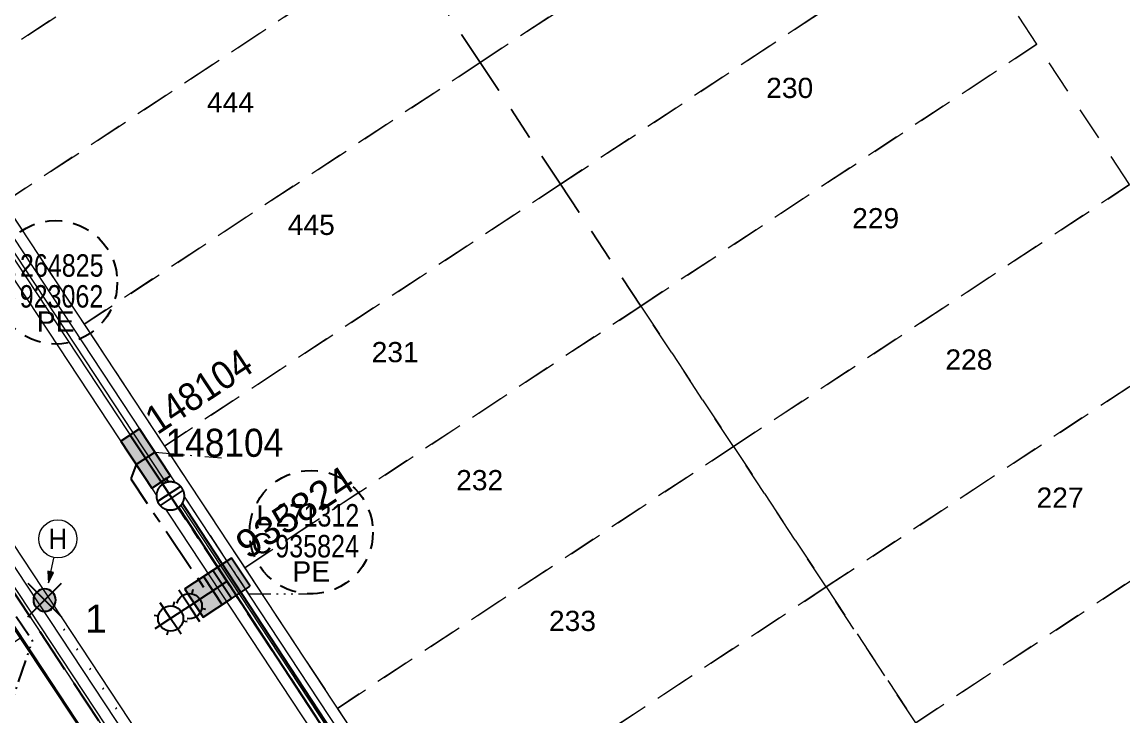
# Model space of a CAD drawing. Header units: metres. Extents: x 302829 to 303440, y 6270651 to 6271380.
# Drawn here: x 303097.1 to 303195.3, y 6271068.9 to 6271130.7 of the extents above; entities that cross this region are included whole.
import ezdxf
from ezdxf.enums import TextEntityAlignment as Align

# ---------------------------------------------------------------- set-up
doc = ezdxf.new("R2010")
doc.units = ezdxf.units.M
for name, pattern in [('Cable Exist UG', [7, 4, -1, 1, -1]), ('Cable Remove', [1, 0, -1]), ('Dash', [5, 3, -2]), ('IE Trench LV', [5.5, 4, -1.5]), ('PHANTOM2', [4.45, 2, -0.5, 0.15, -0.5, 0.15, -0.5, 0.15, -0.5])]:
    doc.linetypes.add(name, pattern=pattern)
doc.layers.get('0').update_dxf_attribs({"color": 6})
doc.layers.add('_User Miscellaneous12', color=252, linetype='Continuous', lineweight=13, plot=False, transparency=0.5)
for name, color, linetype, lineweight in [('_User Miscellaneous5', 151, 'Continuous', 13), ('_User_LV_Exist', 5, 'Continuous', 25), ('_User_SL_Exist', 4, 'Continuous', 25), ('Cadastre Developer_SP_EXT', 96, 'Continuous', 15), ('Cadastre Developer_SP_NEW', 54, 'Continuous', 15)]:
    doc.layers.add(name, color=color, linetype=linetype, lineweight=lineweight)
for name, color, linetype in [('Equip_LV_EXT', 7, 'Continuous'), ('Equip_SP_SL_EXT', 7, 'Continuous'), ('Mains_LV_New_T84', 2, 'Cable x'), ('Notes_SL_MISC', 4, 'Continuous'), ('OH_Details_SP_MISC', 7, 'Continuous'), ('Services_SP_NEW_UG', 2, 'IE Trench LV'), ('SupportsOH_SP_TR_HV_LV_SL_EXT', 7, 'Continuous'), ('SupportsUG_SP_LV_EXT', 7, 'Continuous'), ('SupportsUG_SP_LV_SL_EXT', 7, 'Continuous'), ('Trench_SP_NEW', 2, 'Continuous'), ('UG_Details_SP_MISC', 7, 'Continuous')]:
    doc.layers.add(name, color=color, linetype=linetype)
doc.styles.add('COLUMN_LABEL', font='arial.ttf', dxfattribs={"height": 2})
doc.styles.add('POLE_LABEL', font='arial.ttf', dxfattribs={"height": 2})
doc.styles.add('SL_LABEL', font='arial.ttf', dxfattribs={"height": 2})
doc.styles.get("Standard").update_dxf_attribs({"font": 'arial.ttf'})
doc.linetypes.add('Cable New UG', pattern='A,6,-0.05,["X",Standard,S=1.8,R=0,X=0,Y=-0.94],-1.8', length=7.85)
doc.linetypes.add('Cable x', pattern='A,5,-0.05,["X",Standard,S=1.5,R=0,X=0,Y=-0.75],-1.45', length=6.5)

# ---------------------------------------------------------------- blocks, each defined once
blk = doc.blocks.new('*U317')
blk.add_hatch(color=256).paths.add_polyline_path([(-1, 0, 1), (1, 0, 1)])
blk.add_lwpolyline([(-1, 0, 1), (1, 0, 1)], format="xyb", close=True)
at = {"flags": 8}
blk.add_attdef('pNumber', text='', height=2, dxfattribs=at).set_placement((-0.176, 6.545), align=Align.MIDDLE_CENTER)
at = {"style": 'POLE_LABEL', "flags": 9}
for tag, p in [('STRUCTURE_PLANT_NUMBER', (-1.321, 4.073)), ('STREET_CODE', (-1.321, 3.845))]:
    blk.add_attdef(tag, text='', height=0.2, dxfattribs=at).set_placement(p, align=Align.MIDDLE_LEFT)
at = {"flags": 9}
for tag, p in [('OWNED_BY', (-1.321, 3.645)), ('SPECIAL_USE', (-1.321, 3.245)), ('STATE', (-1.321, 3.045)), ('USAGE', (-1.321, 2.845)), ('PARENT', (-1.321, 3.445)), ('cLV', (-1.321, 2.645)), ('cHV', (-1.321, 2.045)), ('hDepth', (-1.321, 2.445)), ('hDia', (-1.321, 2.245)), ('LBRACKET', (-1.321, 1.845)), ('LExisting', (-1.321, 1.645)), ('LANTNUMBER', (-1.321, 1.445)), ('LOther', (-1.321, 1.245)), ('LRemove', (-1.321, 1.045)), ('cLinedev', (-1.321, 0.645)), ('pExisting', (-1.321, 0.245)), ('LEGEND', (-1.321, 0.845)), ('LOCATION', (-1.321, 0.445)), ('PFNUMBER', (-1.321, 0.045)), ('pFooting', (-1.321, -0.355)), ('pNew', (-1.321, -0.555)), ('pRelocate', (-1.321, -0.955)), ('NEWPFNUMBER', (-1.321, -0.155)), ('cspan', (-1.321, -1.955)), ('pRemove', (-1.321, -1.155)), ('pReplace', (-1.321, -1.355)), ('pStay', (-1.321, -1.555)), ('pType', (-1.321, -1.755)), ('STREETNAME', (-1.321, -2.155)), ('SUBURB', (-1.321, -2.355)), ('OPERATED_BY', (-1.32, -2.968)), ('NOTES', (-1.321, -2.555)), ('MAINTAINED_BY', (-1.32, -2.769))]:
    blk.add_attdef(tag, text='', height=0.2, dxfattribs=at).set_placement(p, align=Align.MIDDLE_LEFT)
at = {"flags": 1}
blk.add_attdef('Z', (-1.321, -3.283), '', height=0.2, dxfattribs=at)
blk = doc.blocks.new('*U318')
blk.add_hatch(color=256).paths.add_polyline_path([(-1, 0, 1), (1, 0, 1)])
at = {"ltscale": 10}
for p, q in [((-1.5, 1.5), (1.5, -1.5)), ((-1.5, -1.5), (1.5, 1.5))]:
    blk.add_line(p, q, dxfattribs=at)
blk.add_lwpolyline([(-1, 0, 1), (1, 0, 1)], format="xyb", close=True)
at = {"flags": 8}
blk.add_attdef('pNumber', text='', height=2, dxfattribs=at).set_placement((-0.176, 6.545), align=Align.MIDDLE_CENTER)
at = {"style": 'POLE_LABEL', "flags": 9}
for tag, p in [('STRUCTURE_PLANT_NUMBER', (-1.321, 4.073)), ('STREET_CODE', (-1.321, 3.845))]:
    blk.add_attdef(tag, text='', height=0.2, dxfattribs=at).set_placement(p, align=Align.MIDDLE_LEFT)
at = {"flags": 9}
for tag, p in [('OWNED_BY', (-1.321, 3.645)), ('SPECIAL_USE', (-1.321, 3.245)), ('STATE', (-1.321, 3.045)), ('USAGE', (-1.321, 2.845)), ('PARENT', (-1.321, 3.445)), ('cLV', (-1.321, 2.645)), ('cHV', (-1.321, 2.045)), ('hDepth', (-1.321, 2.445)), ('hDia', (-1.321, 2.245)), ('LBRACKET', (-1.321, 1.845)), ('LExisting', (-1.321, 1.645)), ('LANTNUMBER', (-1.321, 1.445)), ('LOther', (-1.321, 1.245)), ('LRemove', (-1.321, 1.045)), ('cLinedev', (-1.321, 0.645)), ('pExisting', (-1.321, 0.245)), ('LEGEND', (-1.321, 0.845)), ('LOCATION', (-1.321, 0.445)), ('PFNUMBER', (-1.321, 0.045)), ('pFooting', (-1.321, -0.355)), ('pNew', (-1.321, -0.555)), ('pRelocate', (-1.321, -0.955)), ('NEWPFNUMBER', (-1.321, -0.155)), ('cspan', (-1.321, -1.955)), ('pRemove', (-1.321, -1.155)), ('pReplace', (-1.321, -1.355)), ('pStay', (-1.321, -1.555)), ('pType', (-1.321, -1.755)), ('STREETNAME', (-1.321, -2.155)), ('SUBURB', (-1.321, -2.355)), ('OPERATED_BY', (-1.32, -2.968)), ('NOTES', (-1.321, -2.555)), ('MAINTAINED_BY', (-1.32, -2.769))]:
    blk.add_attdef(tag, text='', height=0.2, dxfattribs=at).set_placement(p, align=Align.MIDDLE_LEFT)
at = {"flags": 1}
blk.add_attdef('Z', (-1.321, -3.283), '', height=0.2, dxfattribs=at)
blk = doc.blocks.new('*U277')
blk.add_hatch(color=256).paths.add_polyline_path([(-0.543, 2.637), (-2.212, 1.535), (0.543, -2.637), (2.212, -1.535)])
for p, q in [((-1.377, 2.086), (1.377, -2.086)), ((0.835, 0.551), (-0.835, -0.551))]:
    blk.add_line(p, q)
at = {"ltscale": 10}
blk.add_line((1.377, -2.086), (-1.377, 2.086), dxfattribs=at)
blk.add_lwpolyline([(-2.212, 1.535), (-1.523, 0.492), (-0.146, -1.594), (0.543, -2.637), (2.212, -1.535), (-0.543, 2.637)], close=True)
at = {"width": 0.9, "flags": 8}
blk.add_attdef('ASSET_NUM', text='', height=2, rotation=90, dxfattribs=at).set_placement((6.818, 0.839), align=Align.MIDDLE_LEFT)
for tag, p, flags in [('OWNED_BY', (8.818, -3.361), 9), ('STATE', (8.818, -3.561), 9), ('SUPPORT_TYPE', (8.818, -3.761), 9), ('USAGE', (8.818, -3.961), 9), ('STREETNAME', (8.818, -4.961), 9), ('LEGEND', (8.818, -4.161), 9), ('LOCATION', (8.818, -4.361), 9), ('NOTES', (8.818, -4.561), 9), ('PARENT', (8.818, -4.761), 9), ('SUBURB', (8.818, -5.161), 1)]:
    blk.add_attdef(tag, p, '', height=0.2, dxfattribs=dict(flags=flags))
blk = doc.blocks.new('*U278')
blk.add_hatch(color=256).paths.add_polyline_path([(-0.425, -2.078), (2.078, -0.425), (0.425, 2.078), (-2.078, 0.425)])
blk.add_lwpolyline([(2.078, -0.425), (0.425, 2.078), (-2.078, 0.425), (-0.425, -2.078)], close=True)
at = {"flags": 9}
for tag, p in [('NOTES', (-1.813, 2)), ('STREETNAME', (-1.813, 1.6)), ('LOCATION', (-1.813, 1.4)), ('SUBURB', (-1.813, 1.8)), ('LEGEND', (-1.813, 1.2)), ('USAGE', (-1.813, 1)), ('COLUMN_TYPE', (-1.813, 0.4)), ('OWNED_BY', (-1.813, 0.6)), ('STATE', (-1.813, 0.8))]:
    blk.add_attdef(tag, text='', height=0.2, rotation=180, dxfattribs=at).set_placement(p, align=Align.MIDDLE_LEFT)
at = {"flags": 1}
blk.add_attdef('Z', (-1.813, 2.351), '', height=0.2, rotation=180, dxfattribs=at)
at = {"flags": 9}
for tag, style, p in [('STRUCTURE_PLANT_NUMBER', 'POLE_LABEL', (-1.813, -0.031)), ('STREET_CODE', 'COLUMN_LABEL', (-1.813, 0.2))]:
    blk.add_attdef(tag, text='', height=0.2, rotation=180, dxfattribs=dict(at, style=style)).set_placement(p, align=Align.MIDDLE_LEFT)
at = {"style": 'COLUMN_LABEL', "width": 0.9, "flags": 8}
blk.add_attdef('ASSET_NUM', text='', height=2, rotation=270, dxfattribs=at).set_placement((2, -4), align=Align.MIDDLE_LEFT)
blk = doc.blocks.new('*U299')
at = {"flags": 9}
for tag, p in [('LRATECODE', (-7.4, 0)), ('LOUTREACHVOCAB', (-7.2, 0)), ('LOUTREACH', (-7, 0)), ('LANTNUMBER', (-6.6, 0)), ('LNEW', (-6.4, 0)), ('LMASTVOCAB', (-6.2, 0)), ('LMAST', (-6, 0)), ('LLAMPVOCAB', (-5.8, 0)), ('LLAMP', (-5.6, 0)), ('LEXIST', (-5.4, 0)), ('LCHARGE3PERCENT', (-5.2, 0)), ('LCHARGE3', (-5, 0)), ('LCHARGE2PERCENT', (-4.8, 0)), ('LCHARGE2', (-4.6, 0)), ('LCHARGE1PERCENT', (-4.4, 0)), ('LCHARGE1', (-4.2, 0)), ('LCATEGORY', (-4, 0)), ('LBRACKETVOCAB', (-3.8, 0)), ('LBRACKET', (-3.6, 0)), ('LKINGHEIGHT', (-3.4, 0)), ('CREPLACE', (-3.2, 0)), ('CREMOVE', (-3, 0)), ('CNUMBER', (-2.8, 0)), ('CNEW', (-2.6, 0)), ('CEXIST', (-2.4, 0)), ('USAGE', (-2.2, 0)), ('STATE', (-2, 0)), ('OWNED_BY', (-1.8, 0)), ('ORIENTATION', (-1.6, 0)), ('OPERATING_VOLTAGE', (-1.4, 0)), ('NO_PHASES', (-1.2, 0)), ('LANTERN_TYPE', (-1, 0)), ('LANTERN_PURPOSE', (-0.8, 0)), ('CONTROL_TYPE', (-0.6, 0)), ('CONSTRUCTED_VOLTAGE', (-0.4, 0))]:
    blk.add_attdef(tag, text='', height=0.001, rotation=270, dxfattribs=at).set_placement(p, align=Align.MIDDLE_LEFT)
at = {"style": 'SL_LABEL', "flags": 9}
blk.add_attdef('STREET_CODE', text='', height=0.001, rotation=270, dxfattribs=at).set_placement((0.001, 0), align=Align.MIDDLE_LEFT)
at = {"flags": 1}
blk.add_attdef('Z', (0, 0), '', height=0.001, rotation=270, dxfattribs=at)
at = {"width": 0.9}
blk.add_attdef('LNUMBER', text='', height=1, rotation=213.4515, dxfattribs=at).set_placement((-6.392, -3.024), align=Align.MIDDLE_LEFT)
at = {"flags": 9}
for tag, p in [('LREMOVE', (0, -7.6)), ('LREPLACE', (0, -7.8)), ('LTYPE', (0, -8)), ('LTYPEVOCAB', (0, -8.2)), ('LEGEND', (0, -8.4)), ('SUBURB', (0, -8.6)), ('STREETNAME', (0, -8.8)), ('LOCATION', (0, -9)), ('NOTES', (0, -9.2)), ('MAINTAINED_BY', (0, -9.863))]:
    blk.add_attdef(tag, text='', height=0.001, dxfattribs=at).set_placement(p, align=Align.MIDDLE_LEFT)
blk.add_attdef('OPERATED_BY', (0, -9.607), '', height=0.001, dxfattribs=at)
blk.add_wipeout([(-4.745, -3.135), (-4.807, -1.905), (-4.268, -0.797), (-3.037, -0.735), (-1.93, -1.275), (-1.868, -2.505), (-2.407, -3.613), (-3.638, -3.675)])
for p, q in [((0, 0), (-3.337, -2.205)), ((-3.337, -2.205), (-4.268, -0.797)), ((-3.037, -0.735), (-3.112, -1.103)), ((-4.807, -1.905), (-4.44, -1.98)), ((-3.337, -2.205), (-4.745, -3.135)), ((-2.407, -3.613), (-3.337, -2.205)), ((-1.868, -2.505), (-2.235, -2.43)), ((-3.638, -3.675), (-3.563, -3.307))]:
    blk.add_line(p, q)
blk.add_circle((-3.337, -2.205), 1.125)
blk = doc.blocks.new('*U261')
at = {"linetype": 'Dash', "ltscale": 0.5}
blk.add_circle((0, 0), 5.5, dxfattribs=at)
at = {"char_height": 1.8}
for s, insert, attachment_point in [('L', (-3.5, 1.5), 6), ('C', (-3.5, -1), 6), ('PE', (0, -2.6), 2), ('PE', (0, -2.6), 2)]:
    blk.add_mtext(s, dxfattribs=dict(at, insert=insert, attachment_point=attachment_point))
at = {"width": 0.9}
for tag, p in [('SNUMBER', (-3.25, 1.5)), ('CNUMBER', (-3.25, -1))]:
    blk.add_attdef(tag, text='', height=1.8, dxfattribs=at).set_placement(p, align=Align.MIDDLE_LEFT)
at = {"flags": 1}
blk.add_attdef('Z', (0, 0), '', height=0.2, dxfattribs=at)
blk = doc.blocks.new('*U319')
h = blk.add_hatch(color=256)
h.dxf.hatch_style = 1
h.paths.add_polyline_path([(-0.389, -2.985), (-0.878, -2.88), (-0.845, -3.91)])
blk.add_line((-0.845, -3.91), (-0.37, -1.711))
at = {"flags": 128}
blk.add_lwpolyline([(-0.389, -2.985), (-0.878, -2.88), (-0.845, -3.91), (-0.389, -2.985)], dxfattribs=at)
blk.add_circle((0, 0), 1.7)
at = {"width": 0.9}
blk.add_attdef('CODE', text='', height=1.8, dxfattribs=at).set_placement((0, 0), align=Align.MIDDLE_CENTER)
at = {"flags": 1}
blk.add_attdef('Z', (0, 0), '', height=0.2, dxfattribs=at)
blk = doc.blocks.new('*U355')
blk.add_wipeout([(3.247, -2.65), (3.23, -2.624), (3.212, -2.599), (3.193, -2.575), (3.174, -2.551), (3.155, -2.527), (3.135, -2.504), (3.114, -2.481), (3.092, -2.459), (3.071, -2.438), (3.048, -2.417), (3.025, -2.396), (3.002, -2.376), (2.978, -2.357), (2.954, -2.338), (2.929, -2.32), (2.904, -2.303), (2.878, -2.286), (2.852, -2.27), (2.826, -2.254), (2.799, -2.239), (2.772, -2.225), (2.744, -2.211), (2.717, -2.198), (2.688, -2.186), (2.66, -2.175), (2.631, -2.164), (2.602, -2.154), (2.573, -2.144), (2.544, -2.135), (2.514, -2.127), (2.484, -2.12), (2.454, -2.114), (2.424, -2.108), (2.394, -2.103), (2.364, -2.099), (2.333, -2.095), (2.303, -2.092), (2.272, -2.09), (2.241, -2.089), (2.211, -2.088), (2.18, -2.088), (2.149, -2.089), (2.119, -2.091), (2.088, -2.094), (2.058, -2.097), (2.027, -2.101), (1.997, -2.105), (1.967, -2.111), (1.937, -2.117), (1.907, -2.124), (1.877, -2.132), (1.848, -2.14), (1.818, -2.149), (1.789, -2.159), (1.76, -2.17), (1.732, -2.181), (1.704, -2.193), (1.676, -2.205), (1.648, -2.219), (1.621, -2.233), (1.594, -2.247), (1.567, -2.263), (1.541, -2.278), (1.515, -2.295), (1.49, -2.312), (1.465, -2.33), (1.44, -2.349), (1.416, -2.368), (1.393, -2.387), (1.369, -2.407), (1.347, -2.428), (1.325, -2.449), (1.303, -2.471), (1.282, -2.494), (1.262, -2.516), (1.242, -2.54), (1.223, -2.564), (1.204, -2.588), (1.186, -2.613), (1.168, -2.638), (1.151, -2.664), (1.135, -2.69), (1.12, -2.716), (1.105, -2.743), (1.09, -2.77), (1.077, -2.797), (1.064, -2.825), (1.052, -2.853), (1.04, -2.882), (1.029, -2.911), (1.019, -2.94), (1.01, -2.969), (1.001, -2.998), (0.993, -3.028), (0.986, -3.058), (0.979, -3.088), (0.973, -3.118), (0.968, -3.148), (0.964, -3.178), (0.96, -3.209), (0.958, -3.239), (0.956, -3.27), (0.954, -3.301), (0.954, -3.331), (0.954, -3.362), (0.955, -3.393), (0.957, -3.423), (0.959, -3.454), (0.962, -3.484), (0.966, -3.515), (0.971, -3.545), (0.976, -3.575), (0.983, -3.605), (0.989, -3.635), (0.997, -3.665), (1.005, -3.694), (1.015, -3.724), (1.024, -3.753), (1.035, -3.782), (1.046, -3.81), (1.058, -3.838), (1.071, -3.866), (1.084, -3.894), (1.098, -3.921), (1.113, -3.948), (1.128, -3.975), (1.144, -4.001), (1.16, -4.027), (1.178, -4.052), (1.196, -4.077), (1.214, -4.102), (1.233, -4.126), (1.253, -4.149), (1.273, -4.172), (1.294, -4.195), (1.315, -4.217), (1.337, -4.239), (1.359, -4.26), (1.382, -4.28), (1.405, -4.3), (1.429, -4.319), (1.453, -4.338), (1.478, -4.356), (1.503, -4.374), (1.529, -4.391), (1.555, -4.407), (1.581, -4.422), (1.608, -4.437), (1.635, -4.452), (1.663, -4.465), (1.691, -4.478), (1.719, -4.49), (1.747, -4.502), (1.776, -4.513), (1.805, -4.523), (1.834, -4.532), (1.864, -4.541), (1.893, -4.549), (1.923, -4.556), (1.953, -4.563), (1.983, -4.569), (2.013, -4.574), (2.044, -4.578), (2.074, -4.582), (2.105, -4.584), (2.135, -4.586), (2.166, -4.588), (2.197, -4.588), (2.227, -4.588), (2.258, -4.587), (2.289, -4.585), (2.319, -4.583), (2.35, -4.58), (2.38, -4.576), (2.41, -4.571), (2.441, -4.566), (2.471, -4.559), (2.501, -4.552), (2.53, -4.545), (2.56, -4.536), (2.589, -4.527), (2.618, -4.517), (2.647, -4.507), (2.676, -4.496), (2.704, -4.484), (2.732, -4.471), (2.759, -4.458), (2.787, -4.444), (2.814, -4.429), (2.84, -4.414), (2.867, -4.398), (2.892, -4.381), (2.918, -4.364), (2.943, -4.346), (2.967, -4.328), (2.991, -4.309), (3.015, -4.289), (3.038, -4.269), (3.061, -4.248), (3.083, -4.227), (3.104, -4.205), (3.125, -4.183), (3.146, -4.16), (3.165, -4.137), (3.185, -4.113), (3.204, -4.088), (3.222, -4.064), (3.239, -4.038), (3.256, -4.013), (3.272, -3.987), (3.288, -3.96), (3.303, -3.934), (3.317, -3.906), (3.331, -3.879), (3.344, -3.851), (3.356, -3.823), (3.367, -3.795), (3.378, -3.766), (3.388, -3.737), (3.398, -3.708), (3.407, -3.678), (3.414, -3.649), (3.422, -3.619), (3.428, -3.589), (3.434, -3.559), (3.439, -3.529), (3.443, -3.498), (3.447, -3.468), (3.45, -3.437), (3.452, -3.407), (3.453, -3.376), (3.454, -3.345), (3.453, -3.315), (3.452, -3.284), (3.451, -3.253), (3.448, -3.223), (3.445, -3.192), (3.441, -3.162), (3.436, -3.131), (3.431, -3.101), (3.425, -3.071), (3.418, -3.041), (3.41, -3.012), (3.402, -2.982), (3.393, -2.953), (3.383, -2.924), (3.372, -2.895), (3.361, -2.866), (3.349, -2.838), (3.337, -2.81), (3.323, -2.782), (3.309, -2.755), (3.295, -2.728), (3.279, -2.702), (3.263, -2.675)]).dxf.layer = '_User_LV_Exist'
at = {"layer": '_User_LV_Exist'}
for p, q in [((3.117, -2.485), (1.06, -3.843)), ((3.347, -2.833), (1.29, -4.191))]:
    blk.add_line(p, q, dxfattribs=at)
at = {"layer": '_User_LV_Exist', "flags": 128}
blk.add_lwpolyline([(3.247, -2.65), (3.23, -2.624), (3.212, -2.599), (3.193, -2.575), (3.174, -2.551), (3.155, -2.527), (3.135, -2.504), (3.114, -2.481), (3.092, -2.459), (3.071, -2.438), (3.048, -2.417), (3.025, -2.396), (3.002, -2.376), (2.978, -2.357), (2.954, -2.338), (2.929, -2.32), (2.904, -2.303), (2.878, -2.286), (2.852, -2.27), (2.826, -2.254), (2.799, -2.239), (2.772, -2.225), (2.744, -2.211), (2.717, -2.198), (2.688, -2.186), (2.66, -2.175), (2.631, -2.164), (2.602, -2.154), (2.573, -2.144), (2.544, -2.135), (2.514, -2.127), (2.484, -2.12), (2.454, -2.114), (2.424, -2.108), (2.394, -2.103), (2.364, -2.099), (2.333, -2.095), (2.303, -2.092), (2.272, -2.09), (2.241, -2.089), (2.211, -2.088), (2.18, -2.088), (2.149, -2.089), (2.119, -2.091), (2.088, -2.094), (2.058, -2.097), (2.027, -2.101), (1.997, -2.105), (1.967, -2.111), (1.937, -2.117), (1.907, -2.124), (1.877, -2.132), (1.848, -2.14), (1.818, -2.149), (1.789, -2.159), (1.76, -2.17), (1.732, -2.181), (1.704, -2.193), (1.676, -2.205), (1.648, -2.219), (1.621, -2.233), (1.594, -2.247), (1.567, -2.263), (1.541, -2.278), (1.515, -2.295), (1.49, -2.312), (1.465, -2.33), (1.44, -2.349), (1.416, -2.368), (1.393, -2.387), (1.369, -2.407), (1.347, -2.428), (1.325, -2.449), (1.303, -2.471), (1.282, -2.494), (1.262, -2.516), (1.242, -2.54), (1.223, -2.564), (1.204, -2.588), (1.186, -2.613), (1.168, -2.638), (1.151, -2.664), (1.135, -2.69), (1.12, -2.716), (1.105, -2.743), (1.09, -2.77), (1.077, -2.797), (1.064, -2.825), (1.052, -2.853), (1.04, -2.882), (1.029, -2.911), (1.019, -2.94), (1.01, -2.969), (1.001, -2.998), (0.993, -3.028), (0.986, -3.058), (0.979, -3.088), (0.973, -3.118), (0.968, -3.148), (0.964, -3.178), (0.96, -3.209), (0.958, -3.239), (0.956, -3.27), (0.954, -3.301), (0.954, -3.331), (0.954, -3.362), (0.955, -3.393), (0.957, -3.423), (0.959, -3.454), (0.962, -3.484), (0.966, -3.515), (0.971, -3.545), (0.976, -3.575), (0.983, -3.605), (0.989, -3.635), (0.997, -3.665), (1.005, -3.694), (1.015, -3.724), (1.024, -3.753), (1.035, -3.782), (1.046, -3.81), (1.058, -3.838), (1.071, -3.866), (1.084, -3.894), (1.098, -3.921), (1.113, -3.948), (1.128, -3.975), (1.144, -4.001), (1.16, -4.027), (1.178, -4.052), (1.196, -4.077), (1.214, -4.102), (1.233, -4.126), (1.253, -4.149), (1.273, -4.172), (1.294, -4.195), (1.315, -4.217), (1.337, -4.239), (1.359, -4.26), (1.382, -4.28), (1.405, -4.3), (1.429, -4.319), (1.453, -4.338), (1.478, -4.356), (1.503, -4.374), (1.529, -4.391), (1.555, -4.407), (1.581, -4.422), (1.608, -4.437), (1.635, -4.452), (1.663, -4.465), (1.691, -4.478), (1.719, -4.49), (1.747, -4.502), (1.776, -4.513), (1.805, -4.523), (1.834, -4.532), (1.864, -4.541), (1.893, -4.549), (1.923, -4.556), (1.953, -4.563), (1.983, -4.569), (2.013, -4.574), (2.044, -4.578), (2.074, -4.582), (2.105, -4.584), (2.135, -4.586), (2.166, -4.588), (2.197, -4.588), (2.227, -4.588), (2.258, -4.587), (2.289, -4.585), (2.319, -4.583), (2.35, -4.58), (2.38, -4.576), (2.41, -4.571), (2.441, -4.566), (2.471, -4.559), (2.501, -4.552), (2.53, -4.545), (2.56, -4.536), (2.589, -4.527), (2.618, -4.517), (2.647, -4.507), (2.676, -4.496), (2.704, -4.484), (2.732, -4.471), (2.759, -4.458), (2.787, -4.444), (2.814, -4.429), (2.84, -4.414), (2.867, -4.398), (2.892, -4.381), (2.918, -4.364), (2.943, -4.346), (2.967, -4.328), (2.991, -4.309), (3.015, -4.289), (3.038, -4.269), (3.061, -4.248), (3.083, -4.227), (3.104, -4.205), (3.125, -4.183), (3.146, -4.16), (3.165, -4.137), (3.185, -4.113), (3.204, -4.088), (3.222, -4.064), (3.239, -4.038), (3.256, -4.013), (3.272, -3.987), (3.288, -3.96), (3.303, -3.934), (3.317, -3.906), (3.331, -3.879), (3.344, -3.851), (3.356, -3.823), (3.367, -3.795), (3.378, -3.766), (3.388, -3.737), (3.398, -3.708), (3.407, -3.678), (3.414, -3.649), (3.422, -3.619), (3.428, -3.589), (3.434, -3.559), (3.439, -3.529), (3.443, -3.498), (3.447, -3.468), (3.45, -3.437), (3.452, -3.407), (3.453, -3.376), (3.454, -3.345), (3.453, -3.315), (3.452, -3.284), (3.451, -3.253), (3.448, -3.223), (3.445, -3.192), (3.441, -3.162), (3.436, -3.131), (3.431, -3.101), (3.425, -3.071), (3.418, -3.041), (3.41, -3.012), (3.402, -2.982), (3.393, -2.953), (3.383, -2.924), (3.372, -2.895), (3.361, -2.866), (3.349, -2.838), (3.337, -2.81), (3.323, -2.782), (3.309, -2.755), (3.295, -2.728), (3.279, -2.702), (3.263, -2.675)], close=True, dxfattribs=at)
at = {"layer": 'Equip_LV_EXT'}
for tag, flags, p in [('ACTUAL_STATUS', 9, (3, -2)), ('OPERATING_VOLTAGE', 9, (3, -2.6)), ('ORIENTATION', 9, (3, -2.8)), ('STATE', 9, (3, -3)), ('CONSTRUCTED_VOLTAGE', 9, (3, -2.2)), ('NO_PHASES', 9, (3, -2.4)), ('SWITCH_TYPE', 9, (3, -3.2)), ('OWNED_BY', 9, (3, -3.8)), ('OPERATED_BY', 9, (3, -4)), ('USAGE', 9, (3, -3.4)), ('NOTES', 9, (3, -3.6)), ('TYPE', 9, (3, -4.6)), ('Z', 1, (3, -4.8)), ('MAINTAINED_BY', 9, (3, -4.2)), ('NUMBER_OF_PHASES', 9, (3, -4.4))]:
    blk.add_attdef(tag, text='', height=0.2, dxfattribs=dict(at, flags=flags)).set_placement(p, align=Align.MIDDLE_LEFT)

msp = doc.modelspace()

# ---------------------------------------------------------------- linework, layer by layer
at = {"layer": '_User Miscellaneous12', "flags": 128}
for points in [[(303193.325, 6271022.024), (303172.307, 6271007.234), (303165.464, 6271008.529), (303089.264, 6271123.994)], [(303194.303, 6271020.634), (303172.697, 6271005.43), (303164.441, 6271006.992), (303087.845, 6271123.058)], [(303193.9, 6271021.206), (303172.537, 6271006.173), (303164.862, 6271007.625), (303088.429, 6271123.443)], [(303195.051, 6271019.571), (303172.996, 6271004.05), (303163.659, 6271005.817), (303086.76, 6271122.342)], [(303194.476, 6271020.389), (303172.766, 6271005.112), (303164.261, 6271006.721), (303087.594, 6271122.893)], [(303030.826, 6271044.641), (303088.635, 6270957.092), (303095.568, 6270955.668), (303147.641, 6270990.059), (303149.062, 6270996.989), (303091.187, 6271084.62)]]:
    msp.add_lwpolyline(points, dxfattribs=at)
at = {"layer": '_User Miscellaneous12', "color": 5, "flags": 128}
for points in [[(303027.477, 6271042.431), (303086.21, 6270953.506), (303096.388, 6270951.416), (303151.227, 6270987.633), (303153.314, 6270997.81), (303094.525, 6271086.825)], [(303029.146, 6271043.533), (303087.422, 6270955.299), (303095.978, 6270953.542), (303149.434, 6270988.846), (303151.188, 6270997.4), (303092.856, 6271085.722)]]:
    msp.add_lwpolyline(points, dxfattribs=at)
at = {"layer": '_User Miscellaneous12', "color": 1, "flags": 128}
msp.add_lwpolyline([(303028.311, 6271042.982), (303086.816, 6270954.403), (303096.183, 6270952.479), (303150.33, 6270988.24), (303152.251, 6270997.605), (303093.69, 6271086.273)], dxfattribs=at)
at = {"layer": '_User Miscellaneous12', "color": 3, "flags": 128}
msp.add_lwpolyline([(303029.396, 6271043.699), (303087.604, 6270955.568), (303095.916, 6270953.861), (303149.165, 6270989.028), (303150.869, 6270997.338), (303092.606, 6271085.557)], dxfattribs=at)
at = {"layer": '_User Miscellaneous5', "linetype": 'PHANTOM2'}
for points in [[(303108.942, 6271092.35), (303114.865, 6271091.842)], [(303108.942, 6271092.35), (303117.274, 6271079.733), (303123.049, 6271079.733)]]:
    msp.add_lwpolyline(points, dxfattribs=at)
at = {"layer": '_User_LV_Exist', "color": 2, "linetype": 'Cable New UG', "ltscale": 0.8, "flags": 128}
msp.add_lwpolyline([(303021.913, 6271153.041), (303023.624, 6271150.429), (303031.919, 6271155.739), (303021.836, 6271170.191), (303026.765, 6271173.445), (303033.785, 6271171.874), (303048.579, 6271149.406), (303047.713, 6271146.163), (303053.727, 6271136.773), (303056.988, 6271135.914), (303109.423, 6271057.009), (303112.247, 6271056.361), (303115.491, 6271051.516), (303136.984, 6271018.973)], dxfattribs=at)
at = {"layer": 'Cadastre Developer_SP_EXT', "linetype": 'Dash'}
for points in [[(303173.247, 6271150.406), (303166.083, 6271161.254), (303130.771, 6271137.929), (303137.933, 6271127.08), (303173.247, 6271150.406)], [(303118.375, 6271156.706), (303083.067, 6271133.384), (303089.264, 6271123.994), (303124.573, 6271147.318), (303118.375, 6271156.706)], [(303180.411, 6271139.558), (303173.247, 6271150.406), (303137.933, 6271127.08), (303145.096, 6271116.232), (303180.411, 6271139.558)], [(303124.573, 6271147.318), (303089.264, 6271123.994), (303095.46, 6271114.604), (303130.771, 6271137.929), (303124.573, 6271147.318)], [(303187.575, 6271128.711), (303180.411, 6271139.558), (303145.096, 6271116.232), (303152.259, 6271105.383), (303187.575, 6271128.711)], [(303137.933, 6271127.08), (303130.771, 6271137.929), (303095.46, 6271114.604), (303102.621, 6271103.755), (303137.933, 6271127.08)], [(303195.842, 6271116.195), (303187.575, 6271128.711), (303152.259, 6271105.383), (303160.523, 6271092.864), (303195.842, 6271116.195)], [(303137.933, 6271127.08), (303102.621, 6271103.755), (303109.781, 6271092.904), (303145.096, 6271116.232), (303137.933, 6271127.08)], [(303152.259, 6271105.383), (303145.096, 6271116.232), (303109.781, 6271092.904), (303116.942, 6271082.054), (303152.259, 6271105.383)], [(303204.109, 6271103.678), (303195.842, 6271116.195), (303160.523, 6271092.864), (303168.788, 6271080.347), (303204.109, 6271103.678)], [(303152.259, 6271105.383), (303116.942, 6271082.054), (303125.205, 6271069.535), (303160.523, 6271092.864), (303152.259, 6271105.383)], [(303212.1, 6271091.578), (303204.109, 6271103.678), (303168.788, 6271080.347), (303176.776, 6271068.246), (303212.1, 6271091.578)], [(303160.523, 6271092.864), (303125.205, 6271069.535), (303133.465, 6271057.015), (303168.788, 6271080.347), (303160.523, 6271092.864)], [(303207.575, 6271071.212), (303220.092, 6271079.48), (303212.1, 6271091.578), (303176.776, 6271068.246), (303184.765, 6271056.145), (303186.716, 6271057.434), (303197.146, 6271064.323), (303207.575, 6271071.212)], [(303168.788, 6271080.347), (303133.465, 6271057.015), (303141.453, 6271044.914), (303176.776, 6271068.246), (303168.788, 6271080.347)]]:
    msp.add_lwpolyline(points, close=True, dxfattribs=at)
at = {"layer": 'Cadastre Developer_SP_NEW', "lineweight": 35, "const_width": 0.125}
msp.add_lwpolyline([(303102.77, 6271067.082), (303072.559, 6271047.13), (303066.78, 6271055.879), (303096.991, 6271075.832), (303102.77, 6271067.082)], close=True, dxfattribs=at).dxf.unprotected_set("ltscale", 0)
at = {"layer": 'Mains_LV_New_T84', "color": 2, "linetype": 'Cable New UG', "ltscale": 0.8, "flags": 128}
msp.add_lwpolyline([(303021.913, 6271153.041), (303023.624, 6271150.429), (303031.919, 6271155.739), (303021.836, 6271170.191), (303026.765, 6271173.445), (303033.785, 6271171.874), (303109.423, 6271057.009), (303112.247, 6271056.361), (303115.491, 6271051.516), (303136.984, 6271018.973)], dxfattribs=at)
at = {"layer": 'OH_Details_SP_MISC', "color": 7, "linetype": 'Cable Remove', "lineweight": 30, "ltscale": 2, "flags": 128}
msp.add_lwpolyline([(303143.739, 6271011.697), (303120.684, 6271046.554), (303099.1, 6271079.187)], dxfattribs=at)
at = {"layer": 'Services_SP_NEW_UG', "color": 2, "linetype": 'PHANTOM2', "flags": 128}
msp.add_lwpolyline([(303091.594, 6271085.093), (303097.999, 6271075.576), (303095.75, 6271068.947)], dxfattribs=at)
at = {"layer": 'Trench_SP_NEW', "linetype": 'IE Trench LV', "flags": 128}
msp.add_lwpolyline([(303092.606, 6271085.557), (303127.334, 6271032.973), (303150.869, 6270997.338), (303149.165, 6270989.028), (303135.815, 6270980.211), (303119.126, 6270969.189)], dxfattribs=at)
at = {"layer": 'UG_Details_SP_MISC'}
for p in [(303109.539, 6271089.749), (303109.94, 6271090.013)]:
    msp.add_line(p, (303109.74, 6271089.881), dxfattribs=at)

# ---------------------------------------------------------------- block references
at = {"layer": '_User Miscellaneous5'}
msp.add_blockref('*U319', (303100.276, 6271084.633), dxfattribs=at).add_auto_attribs({'CODE': 'H'})
at = {"layer": '_User_LV_Exist'}
ref = msp.add_blockref('*U277', (303108.108, 6271091.799), dxfattribs=at)
ref.add_attrib('ASSET_NUM', '148104', dxfattribs={"layer": '0', "height": 2.5, "width": 0.9}).set_placement((303109.885, 6271093.195), align=Align.MIDDLE_LEFT)
at = {"layer": 'Notes_SL_MISC', "ltscale": 10}
ref = msp.add_blockref('*U261', (303100.076, 6271107.494), dxfattribs=at)
ref.add_attrib('SNUMBER', '264825', dxfattribs={"layer": '0', "ltscale": 10, "height": 2, "width": 0.8}).set_placement((303100.626, 6271107.994), align=Align.CENTER)
ref.add_attrib('CNUMBER', '923062', dxfattribs={"ltscale": 10, "height": 2, "width": 0.8}).set_placement((303100.601, 6271107.244), align=Align.TOP_CENTER)
ref = msp.add_blockref('*U261', (303122.871, 6271085.234), dxfattribs=at)
ref.add_attrib('SNUMBER', '271312', dxfattribs={"layer": '0', "ltscale": 10, "height": 2, "width": 0.8}).set_placement((303123.421, 6271085.734), align=Align.CENTER)
ref.add_attrib('CNUMBER', '935824', dxfattribs={"ltscale": 10, "height": 2, "width": 0.8}).set_placement((303123.395, 6271084.984), align=Align.TOP_CENTER)
at = {"layer": 'OH_Details_SP_MISC'}
ref = msp.add_blockref('*U318', (303099.1, 6271079.186), dxfattribs=at)
ref.add_attrib('ASSET_NUM', '1', dxfattribs={"height": 2.5, "style": 'POLE_LABEL'}).set_placement((303102.698, 6271077.518), align=Align.MIDDLE_LEFT)
at = {"layer": 'SupportsOH_SP_TR_HV_LV_SL_EXT'}
msp.add_blockref('*U317', (303099.1, 6271079.187), dxfattribs=at)
at = {"layer": 'SupportsUG_SP_LV_EXT'}
ref = msp.add_blockref('*U277', (303108.108, 6271091.799), dxfattribs=at)
ref.add_attrib('ASSET_NUM', '148104', dxfattribs={"layer": '0', "height": 2.5, "rotation": 33.4515, "width": 0.9}).set_placement((303108.46, 6271094.906), align=Align.MIDDLE_LEFT)
at = {"layer": 'SupportsUG_SP_LV_SL_EXT'}
ref = msp.add_blockref('*U278', (303115.34, 6271080.85), dxfattribs=at)
ref.add_attrib('ASSET_NUM', '935824', dxfattribs={"layer": '0', "height": 2.5, "rotation": 33.44564, "style": 'COLUMN_LABEL'}).set_placement((303116.537, 6271083.786), align=Align.MIDDLE_LEFT)

# ---------------------------------------------------------------- texts
at = {"layer": 'Cadastre Developer_SP_EXT'}
for s, p in [('230', (303163.436, 6271123.916)), ('444', (303113.572, 6271122.625)), ('445', (303120.775, 6271111.715)), ('229', (303171.102, 6271112.307)), ('231', (303128.258, 6271100.378)), ('228', (303179.416, 6271099.715)), ('232', (303135.792, 6271088.966)), ('227', (303187.544, 6271087.407)), ('233', (303144.067, 6271076.427))]:
    msp.add_text(s, height=1.8, dxfattribs=at).set_placement(p)

# ---------------------------------------------------------------- next in the draw order: block references
at = {"layer": 'Equip_SP_SL_EXT'}
msp.add_blockref('*U299', (303115.34, 6271080.85), dxfattribs=at)

# ---------------------------------------------------------------- next in the draw order: linework, layer by layer
at = {"layer": 'UG_Details_SP_MISC'}
for p, q in [((303163.785, 6271007.116), (303109.539, 6271089.749)), ((303164.075, 6271007.548), (303109.94, 6271090.013))]:
    msp.add_line(p, q, dxfattribs=at)

# ---------------------------------------------------------------- next in the draw order: block references
at = {"layer": '_User_LV_Exist'}
msp.add_blockref('*U355', (303108.108, 6271091.799), dxfattribs=at)
at = {"layer": '_User_SL_Exist'}
msp.add_blockref('*U299', (303113.671, 6271079.747), dxfattribs=at)

# ---------------------------------------------------------------- next in the draw order: linework, layer by layer
at = {"layer": '_User_LV_Exist', "linetype": 'Cable Exist UG', "flags": 128}
for points in [[(303107.273, 6271091.248), (303106.77, 6271089.997), (303113.671, 6271079.747)], [(303109.485, 6271089.713), (303147.77, 6271031.709), (303164.842, 6271007.629), (303173.368, 6271005.746), (303194.303, 6271020.634)]]:
    msp.add_lwpolyline(points, dxfattribs=at)

# ---------------------------------------------------------------- next in the draw order: block references
at = {"layer": '_User_SL_Exist'}
msp.add_blockref('*U278', (303113.671, 6271079.747), dxfattribs=at)

doc.saveas('drawing.dxf')
